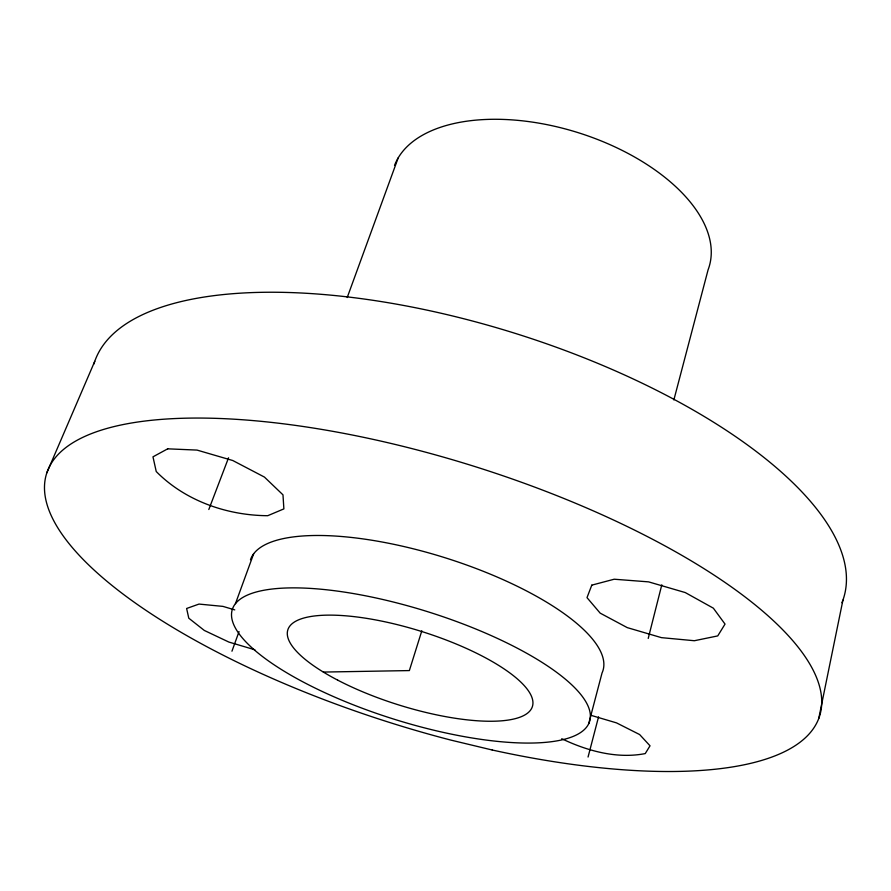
<?xml version="1.0" encoding="UTF-8"?>
<svg xmlns="http://www.w3.org/2000/svg" width="891" height="891" viewBox="0 0 891 891"><rect width="100%" height="100%" fill="white"/><g stroke="black" fill="none" stroke-linecap="round" stroke-linejoin="round"><path stroke-width="1.34" d="M818.74 718.547L842.919 600.166M648.225 638.424L661.801 584.83M588.06 757.038L598.552 716.843M588.706 723.704A187.199 56.311 17.4 0 0 343.269 591.936A187.199 56.311 17.4 0 0 300.891 680.78A187.199 56.311 17.4 0 0 588.706 723.704L602.038 672.983A184.749 60.499 17.4 0 0 448.986 559.002A184.749 60.499 17.4 0 0 250.482 559.748M673.863 399.936L708.1 269.773A165.303 89.145 17.4 0 0 583.07 134.251A165.303 89.145 17.4 0 0 394.535 165.425M421.833 630.772L409.359 670.578L323.344 672.07M231.95 651.21L239.033 631.596M235.447 603.675L253.657 553.79M347.212 297.527L398.177 157.896M208.817 509.507L228.553 457.785M46.811 472.865L94.736 361.39M234.756 609.889L222.95 606.392L198.994 604.076L186.62 608.486L188.781 618.198L204.317 630.449L228.864 642.066L254.871 649.784M590.677 715.239L616.472 722.868L639.627 734.552L650.029 745.812L645.24 753.586C616.895 759.099 587.314 750.968 561.753 738.728M93.9 363.996A392.708 154.366 17.4 0 1 520.021 334.893A392.708 154.366 17.4 0 1 841.939 602.728M591.791 585.142L587.002 597.638L600.166 613.131L627.286 627.632L661.445 637.644L694.356 640.729L717.745 635.907L725.029 624.09L713.357 608.174L685.246 592.56L648.592 581.868L614.189 579.217L591.791 585.142M167.697 448.83L152.974 456.838L156.237 471.528C185.128 500.842 227.005 515.455 267.734 515.7L283.873 508.895L282.982 494.85L264.427 477.075L232.774 460.524L197.034 450.089L167.697 448.83M492.222 750.01L450.779 740.076A405.082 134.864 17.4 0 1 81.872 437.804A405.082 134.864 17.4 0 1 744.709 596.669A405.082 134.864 17.4 0 1 492.222 750.01M337.711 680.145A128.159 38.469 17.4 0 0 532.25 706.975A128.159 38.469 17.4 0 0 360.354 617.43A128.159 38.469 17.4 0 0 337.711 680.145"/></g></svg>
